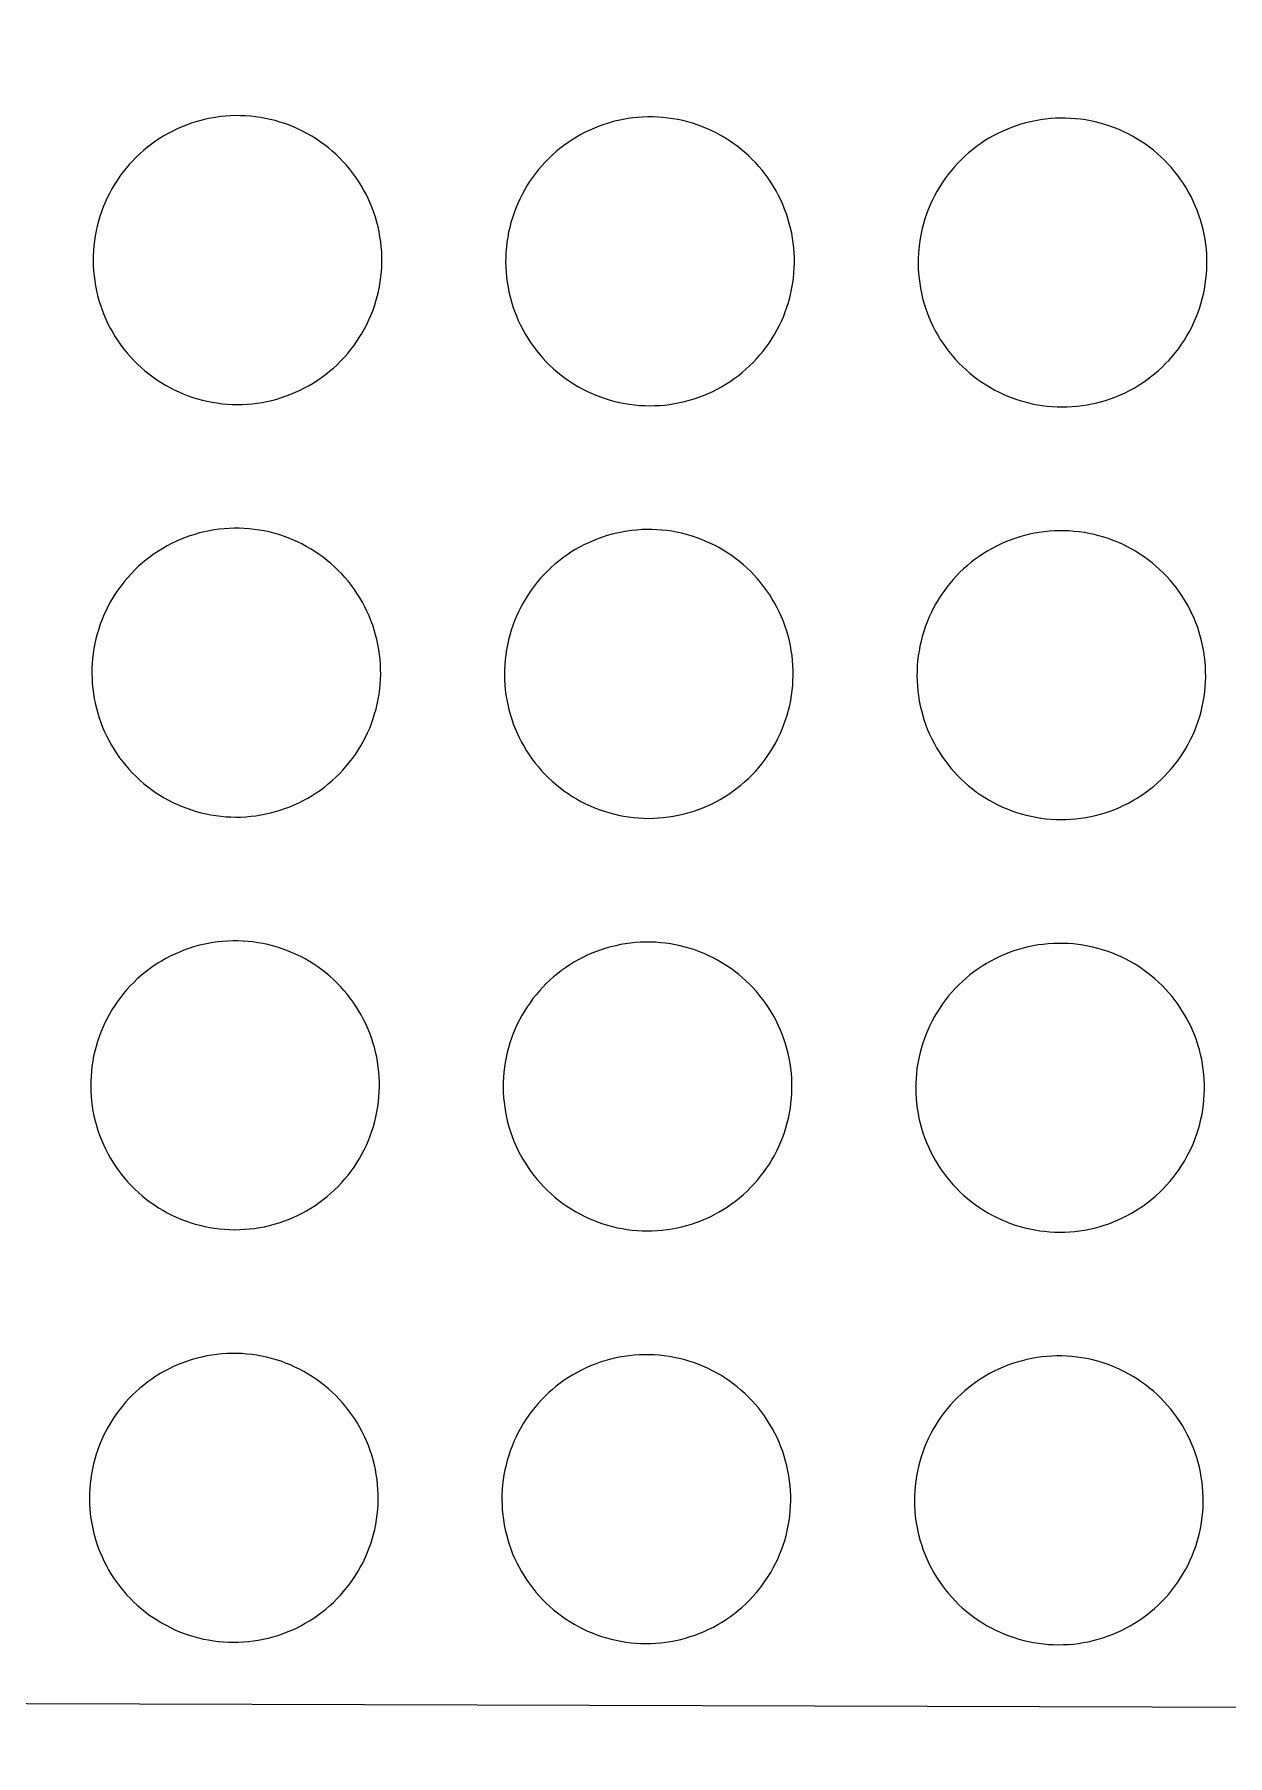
# Model space of a CAD drawing. Header units: metres. Extents: x -902 to -724, y 0 to 650.
# Drawn here: x -799.7055 to -799.5609, y 603.1822 to 603.3908 of the extents above; entities that cross this region are included whole.
import ezdxf

# ---------------------------------------------------------------- set-up
doc = ezdxf.new("R2010")
doc.units = ezdxf.units.M

# ---------------------------------------------------------------- blocks, each defined once
blk = doc.blocks.new('ASSA_Driveway_dwg-40817344-DRG-2871011 - SITE PLAN')
at = {"color": 9, "lineweight": 18, "true_color": 0xc0c0c0, "flags": 128}
for points in [[(1.96643, 8.28607), (2.26535, 8.31146), (2.23996, 8.61038), (1.94104, 8.58499)], [(2.11278, 8.42395), (2.11284, 8.42335), (2.11293, 8.42275), (2.11303, 8.42215), (2.11316, 8.42155), (2.1133, 8.42096), (2.11347, 8.42038), (2.11365, 8.4198), (2.11386, 8.41923), (2.11408, 8.41866), (2.11433, 8.41811), (2.11459, 8.41756), (2.11487, 8.41702), (2.11517, 8.4165), (2.11549, 8.41598), (2.11583, 8.41547), (2.11618, 8.41498), (2.11656, 8.4145), (2.11694, 8.41403), (2.11735, 8.41358), (2.11777, 8.41314), (2.1182, 8.41271), (2.11865, 8.4123), (2.11911, 8.41191), (2.11959, 8.41153), (2.12008, 8.41117), (2.12058, 8.41083), (2.12109, 8.4105), (2.12161, 8.41019), (2.12215, 8.40991), (2.12269, 8.40963), (2.12325, 8.40938), (2.12381, 8.40915), (2.12438, 8.40894), (2.12495, 8.40874), (2.12553, 8.40857), (2.12612, 8.40842), (2.12671, 8.40829), (2.12731, 8.40818), (2.12791, 8.40809), (2.12852, 8.40802), (2.12912, 8.40797), (2.12973, 8.40794), (2.13034, 8.40793), (2.13094, 8.40795), (2.13155, 8.40798), (2.13215, 8.40804), (2.13276, 8.40812), (2.13336, 8.40822), (2.13395, 8.40834), (2.13454, 8.40848), (2.13513, 8.40864), (2.13571, 8.40882), (2.13628, 8.40902), (2.13685, 8.40924), (2.13741, 8.40948), (2.13796, 8.40974), (2.1385, 8.41001), (2.13903, 8.41031), (2.13955, 8.41062), (2.14005, 8.41096), (2.14055, 8.41131), (2.14103, 8.41167), (2.14151, 8.41206), (2.14196, 8.41246), (2.14241, 8.41287), (2.14283, 8.4133), (2.14325, 8.41375), (2.14365, 8.41421), (2.14403, 8.41468), (2.14439, 8.41517), (2.14474, 8.41566), (2.14507, 8.41617), (2.14538, 8.4167), (2.14568, 8.41723), (2.14595, 8.41777), (2.14621, 8.41832), (2.14645, 8.41888), (2.14666, 8.41945), (2.14686, 8.42002), (2.14704, 8.4206), (2.1472, 8.42119), (2.14733, 8.42178), (2.14745, 8.42238), (2.14755, 8.42298), (2.14762, 8.42358), (2.14768, 8.42418), (2.14771, 8.42479), (2.14772, 8.4254), (2.14771, 8.426), (2.14768, 8.42661), (2.14763, 8.42722), (2.14756, 8.42782), (2.14746, 8.42842), (2.14735, 8.42902), (2.14721, 8.42961), (2.14706, 8.4302), (2.14688, 8.43078), (2.14669, 8.43135), (2.14647, 8.43192), (2.14624, 8.43248), (2.14598, 8.43303), (2.14571, 8.43358), (2.14542, 8.43411), (2.14511, 8.43463), (2.14478, 8.43514), (2.14443, 8.43564), (2.14407, 8.43613), (2.14369, 8.4366), (2.1433, 8.43706), (2.14288, 8.43751), (2.14246, 8.43794), (2.14202, 8.43836), (2.14156, 8.43876), (2.14109, 8.43915), (2.14061, 8.43952), (2.14011, 8.43987), (2.13961, 8.4402), (2.13909, 8.44052), (2.13856, 8.44082), (2.13802, 8.4411), (2.13747, 8.44136), (2.13691, 8.4416), (2.13635, 8.44182), (2.13578, 8.44203), (2.1352, 8.44221), (2.13461, 8.44237), (2.13402, 8.44251), (2.13343, 8.44264), (2.13283, 8.44274), (2.13223, 8.44282), (2.13162, 8.44288), (2.13101, 8.44291), (2.13041, 8.44293), (2.1298, 8.44293), (2.12919, 8.4429), (2.12859, 8.44286), (2.12798, 8.44279), (2.12738, 8.4427), (2.12678, 8.44259), (2.12619, 8.44246), (2.1256, 8.44231), (2.12502, 8.44214), (2.12444, 8.44195), (2.12387, 8.44174), (2.12331, 8.44151), (2.12276, 8.44126), (2.12221, 8.44099), (2.12168, 8.44071), (2.12115, 8.4404), (2.12064, 8.44008), (2.12014, 8.43974), (2.11965, 8.43938), (2.11917, 8.439), (2.1187, 8.43861), (2.11825, 8.4382), (2.11782, 8.43778), (2.1174, 8.43734), (2.11699, 8.43689), (2.1166, 8.43642), (2.11623, 8.43594), (2.11587, 8.43545), (2.11553, 8.43495), (2.11521, 8.43443), (2.11491, 8.43391), (2.11462, 8.43337), (2.11436, 8.43282), (2.11411, 8.43227), (2.11388, 8.4317), (2.11367, 8.43113), (2.11349, 8.43056), (2.11332, 8.42997), (2.11317, 8.42938), (2.11304, 8.42879), (2.11294, 8.42819), (2.11285, 8.42759), (2.11279, 8.42699), (2.11275, 8.42638), (2.11272, 8.42577), (2.11272, 8.42516), (2.11274, 8.42456)], [(2.06296, 8.41972), (2.06302, 8.41912), (2.06311, 8.41851), (2.06321, 8.41792), (2.06333, 8.41732), (2.06348, 8.41673), (2.06365, 8.41615), (2.06383, 8.41557), (2.06404, 8.415), (2.06426, 8.41443), (2.06451, 8.41388), (2.06477, 8.41333), (2.06505, 8.41279), (2.06535, 8.41226), (2.06567, 8.41175), (2.06601, 8.41124), (2.06636, 8.41075), (2.06674, 8.41027), (2.06712, 8.4098), (2.06753, 8.40935), (2.06795, 8.40891), (2.06838, 8.40848), (2.06883, 8.40807), (2.06929, 8.40768), (2.06977, 8.4073), (2.07026, 8.40694), (2.07076, 8.4066), (2.07127, 8.40627), (2.07179, 8.40596), (2.07233, 8.40567), (2.07287, 8.4054), (2.07342, 8.40515), (2.07399, 8.40492), (2.07455, 8.40471), (2.07513, 8.40451), (2.07571, 8.40434), (2.0763, 8.40419), (2.07689, 8.40406), (2.07749, 8.40394), (2.07809, 8.40385), (2.0787, 8.40378), (2.0793, 8.40374), (2.07991, 8.40371), (2.08052, 8.4037), (2.08112, 8.40372), (2.08173, 8.40375), (2.08233, 8.40381), (2.08294, 8.40389), (2.08354, 8.40398), (2.08413, 8.4041), (2.08472, 8.40424), (2.08531, 8.4044), (2.08589, 8.40458), (2.08646, 8.40478), (2.08703, 8.405), (2.08759, 8.40524), (2.08814, 8.4055), (2.08868, 8.40578), (2.08921, 8.40608), (2.08973, 8.40639), (2.09023, 8.40673), (2.09073, 8.40708), (2.09121, 8.40744), (2.09169, 8.40783), (2.09214, 8.40823), (2.09259, 8.40864), (2.09301, 8.40907), (2.09343, 8.40952), (2.09383, 8.40998), (2.09421, 8.41045), (2.09457, 8.41093), (2.09492, 8.41143), (2.09525, 8.41194), (2.09556, 8.41246), (2.09586, 8.413), (2.09613, 8.41354), (2.09639, 8.41409), (2.09663, 8.41465), (2.09684, 8.41521), (2.09704, 8.41579), (2.09722, 8.41637), (2.09738, 8.41696), (2.09751, 8.41755), (2.09763, 8.41814), (2.09773, 8.41874), (2.0978, 8.41935), (2.09785, 8.41995), (2.09789, 8.42056), (2.0979, 8.42117), (2.09789, 8.42177), (2.09786, 8.42238), (2.09781, 8.42298), (2.09774, 8.42359), (2.09764, 8.42419), (2.09753, 8.42478), (2.09739, 8.42538), (2.09724, 8.42596), (2.09706, 8.42655), (2.09687, 8.42712), (2.09665, 8.42769), (2.09642, 8.42825), (2.09616, 8.4288), (2.09589, 8.42934), (2.0956, 8.42988), (2.09529, 8.4304), (2.09496, 8.43091), (2.09461, 8.43141), (2.09425, 8.4319), (2.09387, 8.43237), (2.09348, 8.43283), (2.09306, 8.43328), (2.09264, 8.43371), (2.0922, 8.43413), (2.09174, 8.43453), (2.09127, 8.43491), (2.09079, 8.43528), (2.09029, 8.43564), (2.08979, 8.43597), (2.08927, 8.43629), (2.08874, 8.43659), (2.0882, 8.43687), (2.08765, 8.43713), (2.08709, 8.43737), (2.08653, 8.43759), (2.08596, 8.4378), (2.08538, 8.43798), (2.08479, 8.43814), (2.0842, 8.43828), (2.08361, 8.4384), (2.08301, 8.43851), (2.0824, 8.43859), (2.0818, 8.43864), (2.08119, 8.43868), (2.08059, 8.4387), (2.07998, 8.4387), (2.07937, 8.43867), (2.07877, 8.43862), (2.07816, 8.43856), (2.07756, 8.43847), (2.07696, 8.43836), (2.07637, 8.43823), (2.07578, 8.43808), (2.0752, 8.43791), (2.07462, 8.43772), (2.07405, 8.43751), (2.07349, 8.43728), (2.07294, 8.43703), (2.07239, 8.43676), (2.07186, 8.43647), (2.07133, 8.43617), (2.07082, 8.43584), (2.07031, 8.4355), (2.06982, 8.43514), (2.06935, 8.43477), (2.06888, 8.43438), (2.06843, 8.43397), (2.068, 8.43355), (2.06758, 8.43311), (2.06717, 8.43266), (2.06678, 8.43219), (2.06641, 8.43171), (2.06605, 8.43122), (2.06571, 8.43072), (2.06539, 8.4302), (2.06509, 8.42967), (2.0648, 8.42914), (2.06454, 8.42859), (2.06429, 8.42804), (2.06406, 8.42747), (2.06385, 8.4269), (2.06367, 8.42632), (2.0635, 8.42574), (2.06335, 8.42515), (2.06322, 8.42456), (2.06312, 8.42396), (2.06303, 8.42336), (2.06297, 8.42275), (2.06292, 8.42215), (2.0629, 8.42154), (2.0629, 8.42093), (2.06292, 8.42033)], [(2.01314, 8.41549), (2.0132, 8.41488), (2.01329, 8.41428), (2.01339, 8.41368), (2.01351, 8.41309), (2.01366, 8.4125), (2.01382, 8.41191), (2.01401, 8.41134), (2.01422, 8.41076), (2.01444, 8.4102), (2.01469, 8.40964), (2.01495, 8.4091), (2.01523, 8.40856), (2.01553, 8.40803), (2.01585, 8.40751), (2.01619, 8.40701), (2.01654, 8.40652), (2.01691, 8.40604), (2.0173, 8.40557), (2.01771, 8.40511), (2.01813, 8.40467), (2.01856, 8.40425), (2.01901, 8.40384), (2.01947, 8.40345), (2.01995, 8.40307), (2.02044, 8.40271), (2.02094, 8.40236), (2.02145, 8.40204), (2.02197, 8.40173), (2.02251, 8.40144), (2.02305, 8.40117), (2.0236, 8.40092), (2.02417, 8.40069), (2.02473, 8.40047), (2.02531, 8.40028), (2.02589, 8.40011), (2.02648, 8.39996), (2.02707, 8.39982), (2.02767, 8.39971), (2.02827, 8.39962), (2.02887, 8.39955), (2.02948, 8.3995), (2.03009, 8.39948), (2.03069, 8.39947), (2.0313, 8.39948), (2.03191, 8.39952), (2.03251, 8.39958), (2.03312, 8.39965), (2.03371, 8.39975), (2.03431, 8.39987), (2.0349, 8.40001), (2.03549, 8.40017), (2.03607, 8.40035), (2.03664, 8.40055), (2.03721, 8.40077), (2.03777, 8.40101), (2.03831, 8.40127), (2.03885, 8.40155), (2.03939, 8.40185), (2.0399, 8.40216), (2.04041, 8.40249), (2.04091, 8.40284), (2.04139, 8.40321), (2.04186, 8.40359), (2.04232, 8.40399), (2.04277, 8.40441), (2.04319, 8.40484), (2.04361, 8.40529), (2.044, 8.40574), (2.04439, 8.40622), (2.04475, 8.4067), (2.0451, 8.4072), (2.04543, 8.40771), (2.04574, 8.40823), (2.04604, 8.40876), (2.04631, 8.4093), (2.04657, 8.40986), (2.0468, 8.41041), (2.04702, 8.41098), (2.04722, 8.41156), (2.0474, 8.41214), (2.04756, 8.41272), (2.04769, 8.41332), (2.04781, 8.41391), (2.04791, 8.41451), (2.04798, 8.41511), (2.04803, 8.41572), (2.04807, 8.41633), (2.04808, 8.41693), (2.04807, 8.41754), (2.04804, 8.41815), (2.04799, 8.41875), (2.04791, 8.41936), (2.04782, 8.41996), (2.04771, 8.42055), (2.04757, 8.42115), (2.04742, 8.42173), (2.04724, 8.42231), (2.04705, 8.42289), (2.04683, 8.42346), (2.0466, 8.42402), (2.04634, 8.42457), (2.04607, 8.42511), (2.04578, 8.42564), (2.04547, 8.42617), (2.04514, 8.42668), (2.04479, 8.42718), (2.04443, 8.42766), (2.04405, 8.42814), (2.04365, 8.4286), (2.04324, 8.42905), (2.04282, 8.42948), (2.04237, 8.4299), (2.04192, 8.4303), (2.04145, 8.43068), (2.04097, 8.43105), (2.04047, 8.4314), (2.03997, 8.43174), (2.03945, 8.43206), (2.03892, 8.43235), (2.03838, 8.43263), (2.03783, 8.4329), (2.03727, 8.43314), (2.03671, 8.43336), (2.03614, 8.43356), (2.03556, 8.43375), (2.03497, 8.43391), (2.03438, 8.43405), (2.03379, 8.43417), (2.03319, 8.43427), (2.03258, 8.43435), (2.03198, 8.43441), (2.03137, 8.43445), (2.03077, 8.43447), (2.03016, 8.43446), (2.02955, 8.43444), (2.02895, 8.43439), (2.02834, 8.43433), (2.02774, 8.43424), (2.02714, 8.43413), (2.02655, 8.434), (2.02596, 8.43385), (2.02538, 8.43368), (2.0248, 8.43349), (2.02423, 8.43328), (2.02367, 8.43305), (2.02312, 8.4328), (2.02257, 8.43253), (2.02204, 8.43224), (2.02151, 8.43194), (2.021, 8.43161), (2.02049, 8.43127), (2.02, 8.43091), (2.01953, 8.43054), (2.01906, 8.43015), (2.01861, 8.42974), (2.01818, 8.42932), (2.01775, 8.42888), (2.01735, 8.42842), (2.01696, 8.42796), (2.01659, 8.42748), (2.01623, 8.42699), (2.01589, 8.42648), (2.01557, 8.42597), (2.01527, 8.42544), (2.01498, 8.42491), (2.01472, 8.42436), (2.01447, 8.4238), (2.01424, 8.42324), (2.01403, 8.42267), (2.01385, 8.42209), (2.01368, 8.42151), (2.01353, 8.42092), (2.0134, 8.42033), (2.0133, 8.41973), (2.01321, 8.41913), (2.01315, 8.41852), (2.0131, 8.41792), (2.01308, 8.41731), (2.01308, 8.4167), (2.0131, 8.41609)], [(1.96332, 8.41126), (1.96338, 8.41065), (1.96347, 8.41005), (1.96357, 8.40945), (1.96369, 8.40886), (1.96384, 8.40827), (1.964, 8.40768), (1.96419, 8.4071), (1.96439, 8.40653), (1.96462, 8.40597), (1.96486, 8.40541), (1.96513, 8.40487), (1.96541, 8.40433), (1.96571, 8.4038), (1.96603, 8.40328), (1.96637, 8.40278), (1.96672, 8.40228), (1.96709, 8.4018), (1.96748, 8.40134), (1.96789, 8.40088), (1.9683, 8.40044), (1.96874, 8.40002), (1.96919, 8.39961), (1.96965, 8.39921), (1.97013, 8.39884), (1.97062, 8.39848), (1.97112, 8.39813), (1.97163, 8.39781), (1.97215, 8.3975), (1.97269, 8.39721), (1.97323, 8.39694), (1.97378, 8.39669), (1.97434, 8.39645), (1.97491, 8.39624), (1.97549, 8.39605), (1.97607, 8.39588), (1.97666, 8.39572), (1.97725, 8.39559), (1.97785, 8.39548), (1.97845, 8.39539), (1.97905, 8.39532), (1.97966, 8.39527), (1.98027, 8.39524), (1.98087, 8.39524), (1.98148, 8.39525), (1.98209, 8.39529), (1.98269, 8.39534), (1.98329, 8.39542), (1.98389, 8.39552), (1.98449, 8.39564), (1.98508, 8.39578), (1.98567, 8.39594), (1.98625, 8.39612), (1.98682, 8.39632), (1.98739, 8.39654), (1.98794, 8.39678), (1.98849, 8.39704), (1.98903, 8.39732), (1.98956, 8.39761), (1.99008, 8.39793), (1.99059, 8.39826), (1.99109, 8.39861), (1.99157, 8.39898), (1.99204, 8.39936), (1.9925, 8.39976), (1.99294, 8.40018), (1.99337, 8.40061), (1.99379, 8.40105), (1.99418, 8.40151), (1.99457, 8.40199), (1.99493, 8.40247), (1.99528, 8.40297), (1.99561, 8.40348), (1.99592, 8.404), (1.99621, 8.40453), (1.99649, 8.40507), (1.99675, 8.40562), (1.99698, 8.40618), (1.9972, 8.40675), (1.9974, 8.40732), (1.99758, 8.40791), (1.99774, 8.40849), (1.99787, 8.40908), (1.99799, 8.40968), (1.99808, 8.41028), (1.99816, 8.41088), (1.99821, 8.41149), (1.99825, 8.41209), (1.99826, 8.4127), (1.99825, 8.41331), (1.99822, 8.41392), (1.99817, 8.41452), (1.99809, 8.41512), (1.998, 8.41572), (1.99789, 8.41632), (1.99775, 8.41691), (1.9976, 8.4175), (1.99742, 8.41808), (1.99723, 8.41866), (1.99701, 8.41923), (1.99678, 8.41979), (1.99652, 8.42034), (1.99625, 8.42088), (1.99596, 8.42141), (1.99565, 8.42193), (1.99532, 8.42245), (1.99497, 8.42295), (1.99461, 8.42343), (1.99423, 8.42391), (1.99383, 8.42437), (1.99342, 8.42481), (1.993, 8.42525), (1.99255, 8.42566), (1.9921, 8.42607), (1.99163, 8.42645), (1.99115, 8.42682), (1.99065, 8.42717), (1.99014, 8.42751), (1.98963, 8.42782), (1.9891, 8.42812), (1.98856, 8.4284), (1.98801, 8.42866), (1.98745, 8.42891), (1.98689, 8.42913), (1.98632, 8.42933), (1.98574, 8.42951), (1.98515, 8.42968), (1.98456, 8.42982), (1.98396, 8.42994), (1.98337, 8.43004), (1.98276, 8.43012), (1.98216, 8.43018), (1.98155, 8.43022), (1.98095, 8.43024), (1.98034, 8.43023), (1.97973, 8.43021), (1.97913, 8.43016), (1.97852, 8.43009), (1.97792, 8.43001), (1.97732, 8.4299), (1.97673, 8.42977), (1.97614, 8.42962), (1.97556, 8.42945), (1.97498, 8.42926), (1.97441, 8.42905), (1.97385, 8.42882), (1.9733, 8.42857), (1.97275, 8.4283), (1.97222, 8.42801), (1.97169, 8.4277), (1.97118, 8.42738), (1.97067, 8.42704), (1.97018, 8.42668), (1.96971, 8.42631), (1.96924, 8.42591), (1.96879, 8.42551), (1.96836, 8.42508), (1.96793, 8.42465), (1.96753, 8.42419), (1.96714, 8.42373), (1.96677, 8.42325), (1.96641, 8.42276), (1.96607, 8.42225), (1.96575, 8.42174), (1.96545, 8.42121), (1.96516, 8.42067), (1.96489, 8.42013), (1.96465, 8.41957), (1.96442, 8.41901), (1.96421, 8.41844), (1.96402, 8.41786), (1.96386, 8.41728), (1.96371, 8.41669), (1.96358, 8.41609), (1.96348, 8.4155), (1.96339, 8.41489), (1.96333, 8.41429), (1.96328, 8.41368), (1.96326, 8.41308), (1.96326, 8.41247), (1.96328, 8.41186)], [(2.11701, 8.37413), (2.11708, 8.37353), (2.11716, 8.37292), (2.11726, 8.37233), (2.11739, 8.37173), (2.11753, 8.37114), (2.1177, 8.37056), (2.11788, 8.36998), (2.11809, 8.36941), (2.11831, 8.36884), (2.11856, 8.36829), (2.11882, 8.36774), (2.1191, 8.3672), (2.11941, 8.36667), (2.11973, 8.36616), (2.12006, 8.36565), (2.12042, 8.36516), (2.12079, 8.36468), (2.12118, 8.36421), (2.12158, 8.36376), (2.122, 8.36332), (2.12243, 8.36289), (2.12288, 8.36248), (2.12334, 8.36209), (2.12382, 8.36171), (2.12431, 8.36135), (2.12481, 8.36101), (2.12532, 8.36068), (2.12585, 8.36037), (2.12638, 8.36008), (2.12692, 8.35981), (2.12748, 8.35956), (2.12804, 8.35933), (2.12861, 8.35912), (2.12918, 8.35892), (2.12977, 8.35875), (2.13035, 8.3586), (2.13095, 8.35847), (2.13154, 8.35836), (2.13214, 8.35826), (2.13275, 8.3582), (2.13335, 8.35815), (2.13396, 8.35812), (2.13457, 8.35811), (2.13517, 8.35813), (2.13578, 8.35816), (2.13639, 8.35822), (2.13699, 8.3583), (2.13759, 8.3584), (2.13818, 8.35851), (2.13877, 8.35865), (2.13936, 8.35881), (2.13994, 8.359), (2.14051, 8.3592), (2.14108, 8.35942), (2.14164, 8.35966), (2.14219, 8.35992), (2.14273, 8.36019), (2.14326, 8.36049), (2.14378, 8.3608), (2.14429, 8.36114), (2.14478, 8.36149), (2.14527, 8.36185), (2.14574, 8.36224), (2.14619, 8.36264), (2.14664, 8.36305), (2.14707, 8.36348), (2.14748, 8.36393), (2.14788, 8.36439), (2.14826, 8.36486), (2.14862, 8.36535), (2.14897, 8.36584), (2.1493, 8.36635), (2.14961, 8.36688), (2.14991, 8.36741), (2.15018, 8.36795), (2.15044, 8.3685), (2.15068, 8.36906), (2.1509, 8.36962), (2.15109, 8.3702), (2.15127, 8.37078), (2.15143, 8.37137), (2.15157, 8.37196), (2.15168, 8.37255), (2.15178, 8.37315), (2.15185, 8.37376), (2.15191, 8.37436), (2.15194, 8.37497), (2.15195, 8.37558), (2.15194, 8.37618), (2.15191, 8.37679), (2.15186, 8.3774), (2.15179, 8.378), (2.15169, 8.3786), (2.15158, 8.3792), (2.15145, 8.37979), (2.15129, 8.38038), (2.15112, 8.38096), (2.15092, 8.38153), (2.1507, 8.3821), (2.15047, 8.38266), (2.15022, 8.38321), (2.14994, 8.38375), (2.14965, 8.38429), (2.14934, 8.38481), (2.14901, 8.38532), (2.14867, 8.38582), (2.1483, 8.38631), (2.14792, 8.38678), (2.14753, 8.38724), (2.14712, 8.38769), (2.14669, 8.38812), (2.14625, 8.38854), (2.14579, 8.38894), (2.14532, 8.38933), (2.14484, 8.38969), (2.14435, 8.39005), (2.14384, 8.39038), (2.14332, 8.3907), (2.14279, 8.391), (2.14225, 8.39128), (2.1417, 8.39154), (2.14115, 8.39178), (2.14058, 8.392), (2.14001, 8.39221), (2.13943, 8.39239), (2.13884, 8.39255), (2.13825, 8.39269), (2.13766, 8.39282), (2.13706, 8.39292), (2.13646, 8.393), (2.13585, 8.39306), (2.13525, 8.39309), (2.13464, 8.39311), (2.13403, 8.39311), (2.13342, 8.39308), (2.13282, 8.39304), (2.13222, 8.39297), (2.13161, 8.39288), (2.13102, 8.39277), (2.13042, 8.39264), (2.12983, 8.39249), (2.12925, 8.39232), (2.12867, 8.39213), (2.1281, 8.39192), (2.12754, 8.39169), (2.12699, 8.39144), (2.12644, 8.39117), (2.12591, 8.39089), (2.12538, 8.39058), (2.12487, 8.39026), (2.12437, 8.38991), (2.12388, 8.38956), (2.1234, 8.38918), (2.12294, 8.38879), (2.12248, 8.38838), (2.12205, 8.38796), (2.12163, 8.38752), (2.12122, 8.38707), (2.12083, 8.3866), (2.12046, 8.38612), (2.1201, 8.38563), (2.11976, 8.38513), (2.11944, 8.38461), (2.11914, 8.38408), (2.11885, 8.38355), (2.11859, 8.383), (2.11834, 8.38245), (2.11811, 8.38188), (2.11791, 8.38131), (2.11772, 8.38074), (2.11755, 8.38015), (2.1174, 8.37956), (2.11728, 8.37897), (2.11717, 8.37837), (2.11708, 8.37777), (2.11702, 8.37716), (2.11698, 8.37656), (2.11695, 8.37595), (2.11695, 8.37534), (2.11697, 8.37474)], [(2.06719, 8.3699), (2.06726, 8.36929), (2.06734, 8.36869), (2.06744, 8.36809), (2.06757, 8.3675), (2.06771, 8.36691), (2.06788, 8.36633), (2.06806, 8.36575), (2.06827, 8.36518), (2.06849, 8.36461), (2.06874, 8.36406), (2.069, 8.36351), (2.06928, 8.36297), (2.06959, 8.36244), (2.0699, 8.36193), (2.07024, 8.36142), (2.0706, 8.36093), (2.07097, 8.36045), (2.07135, 8.35998), (2.07176, 8.35952), (2.07218, 8.35909), (2.07261, 8.35866), (2.07306, 8.35825), (2.07352, 8.35786), (2.074, 8.35748), (2.07449, 8.35712), (2.07499, 8.35678), (2.0755, 8.35645), (2.07603, 8.35614), (2.07656, 8.35585), (2.0771, 8.35558), (2.07766, 8.35533), (2.07822, 8.3551), (2.07879, 8.35489), (2.07936, 8.35469), (2.07994, 8.35452), (2.08053, 8.35437), (2.08113, 8.35423), (2.08172, 8.35412), (2.08232, 8.35403), (2.08293, 8.35396), (2.08353, 8.35391), (2.08414, 8.35389), (2.08475, 8.35388), (2.08535, 8.3539), (2.08596, 8.35393), (2.08657, 8.35399), (2.08717, 8.35407), (2.08777, 8.35416), (2.08836, 8.35428), (2.08895, 8.35442), (2.08954, 8.35458), (2.09012, 8.35476), (2.09069, 8.35496), (2.09126, 8.35518), (2.09182, 8.35542), (2.09237, 8.35568), (2.09291, 8.35596), (2.09344, 8.35626), (2.09396, 8.35657), (2.09447, 8.35691), (2.09496, 8.35726), (2.09545, 8.35762), (2.09592, 8.35801), (2.09637, 8.35841), (2.09682, 8.35882), (2.09725, 8.35925), (2.09766, 8.3597), (2.09806, 8.36016), (2.09844, 8.36063), (2.0988, 8.36111), (2.09915, 8.36161), (2.09948, 8.36212), (2.09979, 8.36264), (2.10009, 8.36317), (2.10036, 8.36372), (2.10062, 8.36427), (2.10086, 8.36483), (2.10107, 8.36539), (2.10127, 8.36597), (2.10145, 8.36655), (2.10161, 8.36713), (2.10175, 8.36773), (2.10186, 8.36832), (2.10196, 8.36892), (2.10203, 8.36953), (2.10209, 8.37013), (2.10212, 8.37074), (2.10213, 8.37134), (2.10212, 8.37195), (2.10209, 8.37256), (2.10204, 8.37316), (2.10197, 8.37377), (2.10187, 8.37437), (2.10176, 8.37496), (2.10163, 8.37556), (2.10147, 8.37614), (2.10129, 8.37673), (2.1011, 8.3773), (2.10088, 8.37787), (2.10065, 8.37843), (2.10039, 8.37898), (2.10012, 8.37952), (2.09983, 8.38006), (2.09952, 8.38058), (2.09919, 8.38109), (2.09885, 8.38159), (2.09848, 8.38208), (2.0981, 8.38255), (2.09771, 8.38301), (2.0973, 8.38346), (2.09687, 8.38389), (2.09643, 8.38431), (2.09597, 8.38471), (2.0955, 8.38509), (2.09502, 8.38546), (2.09452, 8.38582), (2.09402, 8.38615), (2.0935, 8.38647), (2.09297, 8.38677), (2.09243, 8.38705), (2.09188, 8.38731), (2.09133, 8.38755), (2.09076, 8.38777), (2.09019, 8.38797), (2.08961, 8.38816), (2.08902, 8.38832), (2.08843, 8.38846), (2.08784, 8.38858), (2.08724, 8.38868), (2.08664, 8.38877), (2.08603, 8.38882), (2.08543, 8.38886), (2.08482, 8.38888), (2.08421, 8.38888), (2.0836, 8.38885), (2.083, 8.3888), (2.08239, 8.38874), (2.08179, 8.38865), (2.0812, 8.38854), (2.0806, 8.38841), (2.08001, 8.38826), (2.07943, 8.38809), (2.07885, 8.3879), (2.07828, 8.38769), (2.07772, 8.38746), (2.07717, 8.38721), (2.07662, 8.38694), (2.07609, 8.38665), (2.07556, 8.38635), (2.07505, 8.38602), (2.07455, 8.38568), (2.07406, 8.38532), (2.07358, 8.38495), (2.07311, 8.38456), (2.07266, 8.38415), (2.07223, 8.38373), (2.07181, 8.38329), (2.0714, 8.38284), (2.07101, 8.38237), (2.07064, 8.38189), (2.07028, 8.3814), (2.06994, 8.38089), (2.06962, 8.38038), (2.06932, 8.37985), (2.06903, 8.37932), (2.06877, 8.37877), (2.06852, 8.37822), (2.06829, 8.37765), (2.06809, 8.37708), (2.0679, 8.3765), (2.06773, 8.37592), (2.06758, 8.37533), (2.06746, 8.37474), (2.06735, 8.37414), (2.06726, 8.37354), (2.0672, 8.37293), (2.06716, 8.37233), (2.06713, 8.37172), (2.06713, 8.37111), (2.06715, 8.37051)], [(2.01737, 8.36567), (2.01744, 8.36506), (2.01752, 8.36446), (2.01762, 8.36386), (2.01775, 8.36327), (2.01789, 8.36268), (2.01806, 8.36209), (2.01824, 8.36152), (2.01845, 8.36094), (2.01867, 8.36038), (2.01892, 8.35982), (2.01918, 8.35928), (2.01946, 8.35874), (2.01976, 8.35821), (2.02008, 8.35769), (2.02042, 8.35719), (2.02078, 8.3567), (2.02115, 8.35621), (2.02153, 8.35575), (2.02194, 8.35529), (2.02236, 8.35485), (2.02279, 8.35443), (2.02324, 8.35402), (2.0237, 8.35363), (2.02418, 8.35325), (2.02467, 8.35289), (2.02517, 8.35254), (2.02568, 8.35222), (2.02621, 8.35191), (2.02674, 8.35162), (2.02728, 8.35135), (2.02784, 8.3511), (2.0284, 8.35087), (2.02897, 8.35065), (2.02954, 8.35046), (2.03012, 8.35029), (2.03071, 8.35014), (2.03131, 8.35), (2.0319, 8.34989), (2.0325, 8.3498), (2.03311, 8.34973), (2.03371, 8.34968), (2.03432, 8.34966), (2.03493, 8.34965), (2.03553, 8.34966), (2.03614, 8.3497), (2.03674, 8.34976), (2.03735, 8.34983), (2.03795, 8.34993), (2.03854, 8.35005), (2.03913, 8.35019), (2.03972, 8.35035), (2.0403, 8.35053), (2.04087, 8.35073), (2.04144, 8.35095), (2.042, 8.35119), (2.04255, 8.35145), (2.04309, 8.35173), (2.04362, 8.35203), (2.04414, 8.35234), (2.04464, 8.35267), (2.04514, 8.35302), (2.04563, 8.35339), (2.0461, 8.35377), (2.04655, 8.35417), (2.047, 8.35459), (2.04743, 8.35502), (2.04784, 8.35546), (2.04824, 8.35592), (2.04862, 8.3564), (2.04898, 8.35688), (2.04933, 8.35738), (2.04966, 8.35789), (2.04997, 8.35841), (2.05027, 8.35894), (2.05054, 8.35948), (2.0508, 8.36003), (2.05104, 8.36059), (2.05125, 8.36116), (2.05145, 8.36174), (2.05163, 8.36232), (2.05179, 8.3629), (2.05192, 8.36349), (2.05204, 8.36409), (2.05214, 8.36469), (2.05221, 8.36529), (2.05227, 8.3659), (2.0523, 8.36651), (2.05231, 8.36711), (2.0523, 8.36772), (2.05227, 8.36833), (2.05222, 8.36893), (2.05215, 8.36954), (2.05205, 8.37014), (2.05194, 8.37073), (2.0518, 8.37132), (2.05165, 8.37191), (2.05147, 8.37249), (2.05128, 8.37307), (2.05106, 8.37364), (2.05083, 8.3742), (2.05057, 8.37475), (2.0503, 8.37529), (2.05001, 8.37582), (2.0497, 8.37635), (2.04937, 8.37686), (2.04902, 8.37736), (2.04866, 8.37784), (2.04828, 8.37832), (2.04789, 8.37878), (2.04747, 8.37923), (2.04705, 8.37966), (2.04661, 8.38008), (2.04615, 8.38048), (2.04568, 8.38086), (2.0452, 8.38123), (2.0447, 8.38158), (2.0442, 8.38192), (2.04368, 8.38223), (2.04315, 8.38253), (2.04261, 8.38281), (2.04206, 8.38308), (2.04151, 8.38332), (2.04094, 8.38354), (2.04037, 8.38374), (2.03979, 8.38393), (2.0392, 8.38409), (2.03861, 8.38423), (2.03802, 8.38435), (2.03742, 8.38445), (2.03682, 8.38453), (2.03621, 8.38459), (2.03561, 8.38463), (2.035, 8.38465), (2.03439, 8.38464), (2.03378, 8.38462), (2.03318, 8.38457), (2.03257, 8.38451), (2.03197, 8.38442), (2.03138, 8.38431), (2.03078, 8.38418), (2.03019, 8.38403), (2.02961, 8.38386), (2.02903, 8.38367), (2.02846, 8.38346), (2.0279, 8.38323), (2.02735, 8.38298), (2.0268, 8.38271), (2.02627, 8.38242), (2.02574, 8.38212), (2.02523, 8.38179), (2.02473, 8.38145), (2.02424, 8.38109), (2.02376, 8.38072), (2.02329, 8.38033), (2.02284, 8.37992), (2.02241, 8.37949), (2.02199, 8.37906), (2.02158, 8.3786), (2.02119, 8.37814), (2.02082, 8.37766), (2.02046, 8.37717), (2.02012, 8.37666), (2.0198, 8.37615), (2.0195, 8.37562), (2.01921, 8.37508), (2.01895, 8.37454), (2.0187, 8.37398), (2.01847, 8.37342), (2.01826, 8.37285), (2.01808, 8.37227), (2.01791, 8.37169), (2.01776, 8.3711), (2.01764, 8.3705), (2.01753, 8.36991), (2.01744, 8.36931), (2.01738, 8.3687), (2.01734, 8.3681), (2.01731, 8.36749), (2.01731, 8.36688), (2.01733, 8.36627)], [(1.96755, 8.36144), (1.96761, 8.36083), (1.9677, 8.36023), (1.9678, 8.35963), (1.96793, 8.35904), (1.96807, 8.35845), (1.96824, 8.35786), (1.96842, 8.35728), (1.96863, 8.35671), (1.96885, 8.35615), (1.9691, 8.35559), (1.96936, 8.35504), (1.96964, 8.35451), (1.96994, 8.35398), (1.97026, 8.35346), (1.9706, 8.35296), (1.97095, 8.35246), (1.97133, 8.35198), (1.97171, 8.35152), (1.97212, 8.35106), (1.97254, 8.35062), (1.97297, 8.3502), (1.97342, 8.34979), (1.97388, 8.34939), (1.97436, 8.34902), (1.97485, 8.34866), (1.97535, 8.34831), (1.97586, 8.34799), (1.97638, 8.34768), (1.97692, 8.34739), (1.97746, 8.34712), (1.97802, 8.34687), (1.97858, 8.34663), (1.97915, 8.34642), (1.97972, 8.34623), (1.9803, 8.34606), (1.98089, 8.3459), (1.98148, 8.34577), (1.98208, 8.34566), (1.98268, 8.34557), (1.98329, 8.3455), (1.98389, 8.34545), (1.9845, 8.34542), (1.98511, 8.34542), (1.98571, 8.34543), (1.98632, 8.34547), (1.98692, 8.34552), (1.98753, 8.3456), (1.98813, 8.3457), (1.98872, 8.34582), (1.98931, 8.34596), (1.9899, 8.34612), (1.99048, 8.3463), (1.99105, 8.3465), (1.99162, 8.34672), (1.99218, 8.34696), (1.99273, 8.34722), (1.99327, 8.3475), (1.9938, 8.34779), (1.99432, 8.34811), (1.99482, 8.34844), (1.99532, 8.34879), (1.9958, 8.34916), (1.99628, 8.34954), (1.99673, 8.34994), (1.99718, 8.35036), (1.9976, 8.35079), (1.99802, 8.35123), (1.99842, 8.35169), (1.9988, 8.35216), (1.99916, 8.35265), (1.99951, 8.35315), (1.99984, 8.35366), (2.00015, 8.35418), (2.00045, 8.35471), (2.00072, 8.35525), (2.00098, 8.3558), (2.00122, 8.35636), (2.00143, 8.35693), (2.00163, 8.3575), (2.00181, 8.35808), (2.00197, 8.35867), (2.0021, 8.35926), (2.00222, 8.35986), (2.00232, 8.36046), (2.00239, 8.36106), (2.00245, 8.36167), (2.00248, 8.36227), (2.00249, 8.36288), (2.00248, 8.36349), (2.00245, 8.36409), (2.0024, 8.3647), (2.00233, 8.3653), (2.00223, 8.3659), (2.00212, 8.3665), (2.00198, 8.36709), (2.00183, 8.36768), (2.00165, 8.36826), (2.00146, 8.36884), (2.00124, 8.3694), (2.00101, 8.36996), (2.00075, 8.37052), (2.00048, 8.37106), (2.00019, 8.37159), (1.99988, 8.37211), (1.99955, 8.37263), (1.9992, 8.37312), (1.99884, 8.37361), (1.99846, 8.37409), (1.99807, 8.37455), (1.99765, 8.37499), (1.99723, 8.37543), (1.99679, 8.37584), (1.99633, 8.37624), (1.99586, 8.37663), (1.99538, 8.377), (1.99488, 8.37735), (1.99438, 8.37769), (1.99386, 8.378), (1.99333, 8.3783), (1.99279, 8.37858), (1.99224, 8.37884), (1.99168, 8.37909), (1.99112, 8.37931), (1.99055, 8.37951), (1.98997, 8.37969), (1.98938, 8.37986), (1.98879, 8.38), (1.9882, 8.38012), (1.9876, 8.38022), (1.987, 8.3803), (1.98639, 8.38036), (1.98578, 8.3804), (1.98518, 8.38042), (1.98457, 8.38041), (1.98396, 8.38039), (1.98336, 8.38034), (1.98275, 8.38027), (1.98215, 8.38019), (1.98155, 8.38008), (1.98096, 8.37995), (1.98037, 8.3798), (1.97979, 8.37963), (1.97921, 8.37944), (1.97864, 8.37923), (1.97808, 8.379), (1.97753, 8.37875), (1.97698, 8.37848), (1.97645, 8.37819), (1.97592, 8.37788), (1.97541, 8.37756), (1.97491, 8.37722), (1.97442, 8.37686), (1.97394, 8.37649), (1.97347, 8.37609), (1.97302, 8.37569), (1.97259, 8.37526), (1.97217, 8.37482), (1.97176, 8.37437), (1.97137, 8.37391), (1.971, 8.37343), (1.97064, 8.37294), (1.9703, 8.37243), (1.96998, 8.37192), (1.96968, 8.37139), (1.96939, 8.37085), (1.96913, 8.37031), (1.96888, 8.36975), (1.96865, 8.36919), (1.96844, 8.36862), (1.96826, 8.36804), (1.96809, 8.36746), (1.96794, 8.36687), (1.96781, 8.36627), (1.96771, 8.36567), (1.96762, 8.36507), (1.96756, 8.36447), (1.96752, 8.36386), (1.96749, 8.36326), (1.96749, 8.36265), (1.96751, 8.36204)], [(2.12125, 8.32431), (2.12131, 8.32371), (2.12139, 8.3231), (2.12149, 8.32251), (2.12162, 8.32191), (2.12176, 8.32132), (2.12193, 8.32074), (2.12211, 8.32016), (2.12232, 8.31959), (2.12255, 8.31902), (2.12279, 8.31847), (2.12305, 8.31792), (2.12334, 8.31738), (2.12364, 8.31685), (2.12396, 8.31634), (2.12429, 8.31583), (2.12465, 8.31534), (2.12502, 8.31486), (2.12541, 8.31439), (2.12581, 8.31394), (2.12623, 8.3135), (2.12666, 8.31307), (2.12711, 8.31266), (2.12758, 8.31227), (2.12805, 8.31189), (2.12854, 8.31153), (2.12904, 8.31119), (2.12955, 8.31086), (2.13008, 8.31055), (2.13061, 8.31026), (2.13116, 8.30999), (2.13171, 8.30974), (2.13227, 8.30951), (2.13284, 8.3093), (2.13342, 8.3091), (2.134, 8.30893), (2.13459, 8.30878), (2.13518, 8.30865), (2.13578, 8.30853), (2.13638, 8.30844), (2.13698, 8.30837), (2.13759, 8.30833), (2.13819, 8.3083), (2.1388, 8.30829), (2.13941, 8.30831), (2.14001, 8.30834), (2.14062, 8.3084), (2.14122, 8.30848), (2.14182, 8.30857), (2.14242, 8.30869), (2.14301, 8.30883), (2.14359, 8.30899), (2.14417, 8.30917), (2.14475, 8.30938), (2.14531, 8.3096), (2.14587, 8.30984), (2.14642, 8.31009), (2.14696, 8.31037), (2.14749, 8.31067), (2.14801, 8.31098), (2.14852, 8.31132), (2.14901, 8.31167), (2.1495, 8.31203), (2.14997, 8.31242), (2.15043, 8.31282), (2.15087, 8.31323), (2.1513, 8.31366), (2.15171, 8.31411), (2.15211, 8.31457), (2.15249, 8.31504), (2.15286, 8.31553), (2.1532, 8.31602), (2.15353, 8.31653), (2.15385, 8.31705), (2.15414, 8.31759), (2.15442, 8.31813), (2.15467, 8.31868), (2.15491, 8.31924), (2.15513, 8.3198), (2.15533, 8.32038), (2.1555, 8.32096), (2.15566, 8.32155), (2.1558, 8.32214), (2.15591, 8.32273), (2.15601, 8.32333), (2.15608, 8.32394), (2.15614, 8.32454), (2.15617, 8.32515), (2.15618, 8.32576), (2.15617, 8.32636), (2.15614, 8.32697), (2.15609, 8.32758), (2.15602, 8.32818), (2.15593, 8.32878), (2.15581, 8.32938), (2.15568, 8.32997), (2.15552, 8.33055), (2.15535, 8.33114), (2.15515, 8.33171), (2.15494, 8.33228), (2.1547, 8.33284), (2.15445, 8.33339), (2.15417, 8.33393), (2.15388, 8.33447), (2.15357, 8.33499), (2.15324, 8.3355), (2.1529, 8.336), (2.15253, 8.33649), (2.15216, 8.33696), (2.15176, 8.33742), (2.15135, 8.33787), (2.15092, 8.3383), (2.15048, 8.33872), (2.15002, 8.33912), (2.14955, 8.33951), (2.14907, 8.33987), (2.14858, 8.34023), (2.14807, 8.34056), (2.14755, 8.34088), (2.14702, 8.34118), (2.14648, 8.34146), (2.14594, 8.34172), (2.14538, 8.34196), (2.14481, 8.34218), (2.14424, 8.34239), (2.14366, 8.34257), (2.14308, 8.34273), (2.14249, 8.34287), (2.14189, 8.343), (2.14129, 8.3431), (2.14069, 8.34318), (2.14008, 8.34324), (2.13948, 8.34327), (2.13887, 8.34329), (2.13826, 8.34329), (2.13766, 8.34326), (2.13705, 8.34322), (2.13645, 8.34315), (2.13585, 8.34306), (2.13525, 8.34295), (2.13466, 8.34282), (2.13407, 8.34267), (2.13348, 8.3425), (2.13291, 8.34231), (2.13234, 8.3421), (2.13177, 8.34187), (2.13122, 8.34162), (2.13068, 8.34135), (2.13014, 8.34106), (2.12962, 8.34076), (2.1291, 8.34044), (2.1286, 8.34009), (2.12811, 8.33974), (2.12763, 8.33936), (2.12717, 8.33897), (2.12672, 8.33856), (2.12628, 8.33814), (2.12586, 8.3377), (2.12545, 8.33725), (2.12506, 8.33678), (2.12469, 8.3363), (2.12433, 8.33581), (2.124, 8.33531), (2.12367, 8.33479), (2.12337, 8.33426), (2.12309, 8.33373), (2.12282, 8.33318), (2.12257, 8.33263), (2.12235, 8.33206), (2.12214, 8.33149), (2.12195, 8.33091), (2.12178, 8.33033), (2.12164, 8.32974), (2.12151, 8.32915), (2.1214, 8.32855), (2.12132, 8.32795), (2.12125, 8.32734), (2.12121, 8.32674), (2.12119, 8.32613), (2.12119, 8.32552), (2.12121, 8.32492)], [(2.07143, 8.32008), (2.07149, 8.31947), (2.07157, 8.31887), (2.07167, 8.31827), (2.0718, 8.31768), (2.07194, 8.31709), (2.07211, 8.3165), (2.07229, 8.31593), (2.0725, 8.31535), (2.07272, 8.31479), (2.07297, 8.31423), (2.07323, 8.31369), (2.07352, 8.31315), (2.07382, 8.31262), (2.07414, 8.31211), (2.07447, 8.3116), (2.07483, 8.31111), (2.0752, 8.31063), (2.07559, 8.31016), (2.07599, 8.3097), (2.07641, 8.30926), (2.07684, 8.30884), (2.07729, 8.30843), (2.07776, 8.30804), (2.07823, 8.30766), (2.07872, 8.3073), (2.07922, 8.30696), (2.07973, 8.30663), (2.08026, 8.30632), (2.08079, 8.30603), (2.08134, 8.30576), (2.08189, 8.30551), (2.08245, 8.30528), (2.08302, 8.30506), (2.08359, 8.30487), (2.08418, 8.3047), (2.08476, 8.30455), (2.08536, 8.30441), (2.08595, 8.3043), (2.08656, 8.30421), (2.08716, 8.30414), (2.08776, 8.30409), (2.08837, 8.30407), (2.08898, 8.30406), (2.08959, 8.30407), (2.09019, 8.30411), (2.0908, 8.30417), (2.0914, 8.30424), (2.092, 8.30434), (2.09259, 8.30446), (2.09319, 8.3046), (2.09377, 8.30476), (2.09435, 8.30494), (2.09493, 8.30514), (2.09549, 8.30536), (2.09605, 8.3056), (2.0966, 8.30586), (2.09714, 8.30614), (2.09767, 8.30644), (2.09819, 8.30675), (2.0987, 8.30708), (2.09919, 8.30743), (2.09968, 8.3078), (2.10015, 8.30819), (2.10061, 8.30858), (2.10105, 8.309), (2.10148, 8.30943), (2.10189, 8.30988), (2.10229, 8.31034), (2.10267, 8.31081), (2.10304, 8.31129), (2.10338, 8.31179), (2.10371, 8.3123), (2.10403, 8.31282), (2.10432, 8.31335), (2.1046, 8.3139), (2.10485, 8.31445), (2.10509, 8.31501), (2.10531, 8.31557), (2.1055, 8.31615), (2.10568, 8.31673), (2.10584, 8.31731), (2.10598, 8.31791), (2.10609, 8.3185), (2.10619, 8.3191), (2.10626, 8.3197), (2.10632, 8.32031), (2.10635, 8.32092), (2.10636, 8.32152), (2.10635, 8.32213), (2.10632, 8.32274), (2.10627, 8.32334), (2.1062, 8.32395), (2.10611, 8.32455), (2.10599, 8.32514), (2.10586, 8.32574), (2.1057, 8.32632), (2.10553, 8.3269), (2.10533, 8.32748), (2.10512, 8.32805), (2.10488, 8.32861), (2.10463, 8.32916), (2.10435, 8.3297), (2.10406, 8.33023), (2.10375, 8.33076), (2.10342, 8.33127), (2.10308, 8.33177), (2.10271, 8.33225), (2.10233, 8.33273), (2.10194, 8.33319), (2.10153, 8.33364), (2.1011, 8.33407), (2.10066, 8.33449), (2.1002, 8.33489), (2.09973, 8.33527), (2.09925, 8.33564), (2.09876, 8.33599), (2.09825, 8.33633), (2.09773, 8.33665), (2.0972, 8.33694), (2.09666, 8.33723), (2.09611, 8.33749), (2.09556, 8.33773), (2.09499, 8.33795), (2.09442, 8.33815), (2.09384, 8.33834), (2.09326, 8.3385), (2.09266, 8.33864), (2.09207, 8.33876), (2.09147, 8.33886), (2.09087, 8.33894), (2.09026, 8.339), (2.08966, 8.33904), (2.08905, 8.33906), (2.08844, 8.33905), (2.08784, 8.33903), (2.08723, 8.33898), (2.08663, 8.33892), (2.08603, 8.33883), (2.08543, 8.33872), (2.08483, 8.33859), (2.08425, 8.33844), (2.08366, 8.33827), (2.08309, 8.33808), (2.08252, 8.33787), (2.08195, 8.33764), (2.0814, 8.33739), (2.08086, 8.33712), (2.08032, 8.33683), (2.0798, 8.33653), (2.07928, 8.3362), (2.07878, 8.33586), (2.07829, 8.3355), (2.07781, 8.33513), (2.07735, 8.33474), (2.0769, 8.33433), (2.07646, 8.33391), (2.07604, 8.33347), (2.07563, 8.33302), (2.07524, 8.33255), (2.07487, 8.33207), (2.07451, 8.33158), (2.07418, 8.33107), (2.07385, 8.33056), (2.07355, 8.33003), (2.07327, 8.3295), (2.073, 8.32895), (2.07275, 8.32839), (2.07253, 8.32783), (2.07232, 8.32726), (2.07213, 8.32668), (2.07196, 8.3261), (2.07181, 8.32551), (2.07169, 8.32492), (2.07158, 8.32432), (2.0715, 8.32372), (2.07143, 8.32311), (2.07139, 8.32251), (2.07137, 8.3219), (2.07136, 8.32129), (2.07138, 8.32068)], [(2.0216, 8.31585), (2.02167, 8.31524), (2.02175, 8.31464), (2.02185, 8.31404), (2.02198, 8.31345), (2.02212, 8.31286), (2.02229, 8.31227), (2.02247, 8.31169), (2.02268, 8.31112), (2.0229, 8.31056), (2.02315, 8.31), (2.02341, 8.30946), (2.0237, 8.30892), (2.024, 8.30839), (2.02432, 8.30787), (2.02465, 8.30737), (2.02501, 8.30687), (2.02538, 8.30639), (2.02577, 8.30593), (2.02617, 8.30547), (2.02659, 8.30503), (2.02702, 8.30461), (2.02747, 8.3042), (2.02793, 8.3038), (2.02841, 8.30343), (2.0289, 8.30307), (2.0294, 8.30272), (2.02991, 8.3024), (2.03044, 8.30209), (2.03097, 8.3018), (2.03151, 8.30153), (2.03207, 8.30128), (2.03263, 8.30105), (2.0332, 8.30083), (2.03377, 8.30064), (2.03436, 8.30047), (2.03494, 8.30031), (2.03554, 8.30018), (2.03613, 8.30007), (2.03674, 8.29998), (2.03734, 8.29991), (2.03794, 8.29986), (2.03855, 8.29983), (2.03916, 8.29983), (2.03977, 8.29984), (2.04037, 8.29988), (2.04098, 8.29994), (2.04158, 8.30001), (2.04218, 8.30011), (2.04277, 8.30023), (2.04337, 8.30037), (2.04395, 8.30053), (2.04453, 8.30071), (2.0451, 8.30091), (2.04567, 8.30113), (2.04623, 8.30137), (2.04678, 8.30163), (2.04732, 8.30191), (2.04785, 8.30221), (2.04837, 8.30252), (2.04888, 8.30285), (2.04937, 8.3032), (2.04986, 8.30357), (2.05033, 8.30395), (2.05079, 8.30435), (2.05123, 8.30477), (2.05166, 8.3052), (2.05207, 8.30564), (2.05247, 8.3061), (2.05285, 8.30658), (2.05321, 8.30706), (2.05356, 8.30756), (2.05389, 8.30807), (2.05421, 8.30859), (2.0545, 8.30912), (2.05477, 8.30966), (2.05503, 8.31021), (2.05527, 8.31077), (2.05549, 8.31134), (2.05568, 8.31191), (2.05586, 8.3125), (2.05602, 8.31308), (2.05616, 8.31367), (2.05627, 8.31427), (2.05637, 8.31487), (2.05644, 8.31547), (2.0565, 8.31608), (2.05653, 8.31668), (2.05654, 8.31729), (2.05653, 8.3179), (2.0565, 8.31851), (2.05645, 8.31911), (2.05638, 8.31971), (2.05629, 8.32031), (2.05617, 8.32091), (2.05604, 8.3215), (2.05588, 8.32209), (2.05571, 8.32267), (2.05551, 8.32325), (2.0553, 8.32382), (2.05506, 8.32438), (2.05481, 8.32493), (2.05453, 8.32547), (2.05424, 8.326), (2.05393, 8.32653), (2.0536, 8.32704), (2.05326, 8.32754), (2.05289, 8.32802), (2.05251, 8.3285), (2.05212, 8.32896), (2.05171, 8.32941), (2.05128, 8.32984), (2.05084, 8.33025), (2.05038, 8.33066), (2.04991, 8.33104), (2.04943, 8.33141), (2.04894, 8.33176), (2.04843, 8.3321), (2.04791, 8.33241), (2.04738, 8.33271), (2.04684, 8.33299), (2.04629, 8.33325), (2.04574, 8.3335), (2.04517, 8.33372), (2.0446, 8.33392), (2.04402, 8.3341), (2.04343, 8.33427), (2.04284, 8.33441), (2.04225, 8.33453), (2.04165, 8.33463), (2.04105, 8.33471), (2.04044, 8.33477), (2.03984, 8.33481), (2.03923, 8.33483), (2.03862, 8.33482), (2.03802, 8.3348), (2.03741, 8.33475), (2.03681, 8.33468), (2.0362, 8.3346), (2.03561, 8.33449), (2.03501, 8.33436), (2.03443, 8.33421), (2.03384, 8.33404), (2.03327, 8.33385), (2.0327, 8.33364), (2.03213, 8.33341), (2.03158, 8.33316), (2.03103, 8.33289), (2.0305, 8.3326), (2.02997, 8.3323), (2.02946, 8.33197), (2.02896, 8.33163), (2.02847, 8.33127), (2.02799, 8.3309), (2.02753, 8.3305), (2.02708, 8.3301), (2.02664, 8.32967), (2.02622, 8.32924), (2.02581, 8.32878), (2.02542, 8.32832), (2.02505, 8.32784), (2.02469, 8.32735), (2.02435, 8.32684), (2.02403, 8.32633), (2.02373, 8.3258), (2.02345, 8.32526), (2.02318, 8.32472), (2.02293, 8.32416), (2.0227, 8.3236), (2.0225, 8.32303), (2.02231, 8.32245), (2.02214, 8.32187), (2.02199, 8.32128), (2.02187, 8.32068), (2.02176, 8.32009), (2.02168, 8.31948), (2.02161, 8.31888), (2.02157, 8.31827), (2.02155, 8.31767), (2.02154, 8.31706), (2.02156, 8.31645)], [(1.97178, 8.31161), (1.97185, 8.31101), (1.97193, 8.31041), (1.97203, 8.30981), (1.97216, 8.30922), (1.9723, 8.30863), (1.97247, 8.30804), (1.97265, 8.30746), (1.97286, 8.30689), (1.97308, 8.30633), (1.97333, 8.30577), (1.97359, 8.30522), (1.97387, 8.30469), (1.97418, 8.30416), (1.9745, 8.30364), (1.97483, 8.30314), (1.97519, 8.30264), (1.97556, 8.30216), (1.97595, 8.30169), (1.97635, 8.30124), (1.97677, 8.3008), (1.9772, 8.30038), (1.97765, 8.29997), (1.97811, 8.29957), (1.97859, 8.2992), (1.97908, 8.29884), (1.97958, 8.29849), (1.98009, 8.29817), (1.98062, 8.29786), (1.98115, 8.29757), (1.98169, 8.2973), (1.98225, 8.29705), (1.98281, 8.29681), (1.98338, 8.2966), (1.98395, 8.29641), (1.98454, 8.29624), (1.98512, 8.29608), (1.98572, 8.29595), (1.98631, 8.29584), (1.98691, 8.29575), (1.98752, 8.29568), (1.98812, 8.29563), (1.98873, 8.2956), (1.98934, 8.2956), (1.98994, 8.29561), (1.99055, 8.29565), (1.99116, 8.2957), (1.99176, 8.29578), (1.99236, 8.29588), (1.99295, 8.296), (1.99354, 8.29614), (1.99413, 8.2963), (1.99471, 8.29648), (1.99528, 8.29668), (1.99585, 8.2969), (1.99641, 8.29714), (1.99696, 8.2974), (1.9975, 8.29768), (1.99803, 8.29797), (1.99855, 8.29829), (1.99906, 8.29862), (1.99955, 8.29897), (2.00004, 8.29934), (2.00051, 8.29972), (2.00096, 8.30012), (2.00141, 8.30054), (2.00184, 8.30097), (2.00225, 8.30141), (2.00265, 8.30187), (2.00303, 8.30234), (2.00339, 8.30283), (2.00374, 8.30333), (2.00407, 8.30384), (2.00438, 8.30436), (2.00468, 8.30489), (2.00495, 8.30543), (2.00521, 8.30598), (2.00545, 8.30654), (2.00567, 8.30711), (2.00586, 8.30768), (2.00604, 8.30826), (2.0062, 8.30885), (2.00634, 8.30944), (2.00645, 8.31004), (2.00655, 8.31064), (2.00662, 8.31124), (2.00668, 8.31185), (2.00671, 8.31245), (2.00672, 8.31306), (2.00671, 8.31367), (2.00668, 8.31427), (2.00663, 8.31488), (2.00656, 8.31548), (2.00646, 8.31608), (2.00635, 8.31668), (2.00622, 8.31727), (2.00606, 8.31786), (2.00589, 8.31844), (2.00569, 8.31902), (2.00547, 8.31958), (2.00524, 8.32014), (2.00499, 8.3207), (2.00471, 8.32124), (2.00442, 8.32177), (2.00411, 8.32229), (2.00378, 8.3228), (2.00344, 8.3233), (2.00307, 8.32379), (2.00269, 8.32427), (2.0023, 8.32473), (2.00189, 8.32517), (2.00146, 8.32561), (2.00102, 8.32602), (2.00056, 8.32642), (2.00009, 8.32681), (1.99961, 8.32718), (1.99912, 8.32753), (1.99861, 8.32787), (1.99809, 8.32818), (1.99756, 8.32848), (1.99702, 8.32876), (1.99647, 8.32902), (1.99592, 8.32926), (1.99535, 8.32949), (1.99478, 8.32969), (1.9942, 8.32987), (1.99361, 8.33004), (1.99302, 8.33018), (1.99243, 8.3303), (1.99183, 8.3304), (1.99123, 8.33048), (1.99062, 8.33054), (1.99002, 8.33058), (1.98941, 8.3306), (1.9888, 8.33059), (1.98819, 8.33057), (1.98759, 8.33052), (1.98699, 8.33045), (1.98638, 8.33036), (1.98579, 8.33026), (1.98519, 8.33013), (1.9846, 8.32998), (1.98402, 8.32981), (1.98344, 8.32962), (1.98287, 8.3294), (1.98231, 8.32917), (1.98176, 8.32893), (1.98121, 8.32866), (1.98068, 8.32837), (1.98015, 8.32806), (1.97964, 8.32774), (1.97914, 8.3274), (1.97865, 8.32704), (1.97817, 8.32666), (1.97771, 8.32627), (1.97725, 8.32587), (1.97682, 8.32544), (1.9764, 8.325), (1.97599, 8.32455), (1.9756, 8.32409), (1.97523, 8.32361), (1.97487, 8.32311), (1.97453, 8.32261), (1.97421, 8.3221), (1.97391, 8.32157), (1.97362, 8.32103), (1.97336, 8.32049), (1.97311, 8.31993), (1.97288, 8.31937), (1.97268, 8.3188), (1.97249, 8.31822), (1.97232, 8.31764), (1.97217, 8.31705), (1.97205, 8.31645), (1.97194, 8.31585), (1.97185, 8.31525), (1.97179, 8.31465), (1.97175, 8.31404), (1.97172, 8.31344), (1.97172, 8.31283), (1.97174, 8.31222)]]:
    blk.add_lwpolyline(points, close=True, dxfattribs=at)
at = {"color": 9, "lineweight": 18, "true_color": 0xc0c0c0}
blk.add_arc((6.89906, 15.3403), 7.88683, 226.832802, 246.264046, dxfattribs=at)
blk = doc.blocks.new('T2DPAA-T2D-PWA-SU-M2D-000100_Survey_rvt-1-DRG-2871011 - SITE PLAN')
at = {"color": 9, "lineweight": 18, "true_color": 0xc0c0c0, "rotation": 84.9723245667552}
blk.add_blockref('ASSA_Driveway_dwg-40817344-DRG-2871011 - SITE PLAN', (-1664.71087, 600.50303), dxfattribs=at)

msp = doc.modelspace()

# ---------------------------------------------------------------- block references
at = {"color": 9, "lineweight": 5, "true_color": 0xc0c0c0}
msp.add_blockref('T2DPAA-T2D-PWA-SU-M2D-000100_Survey_rvt-1-DRG-2871011 - SITE PLAN', (873.23631, 0), dxfattribs=at)

doc.saveas('drawing.dxf')
